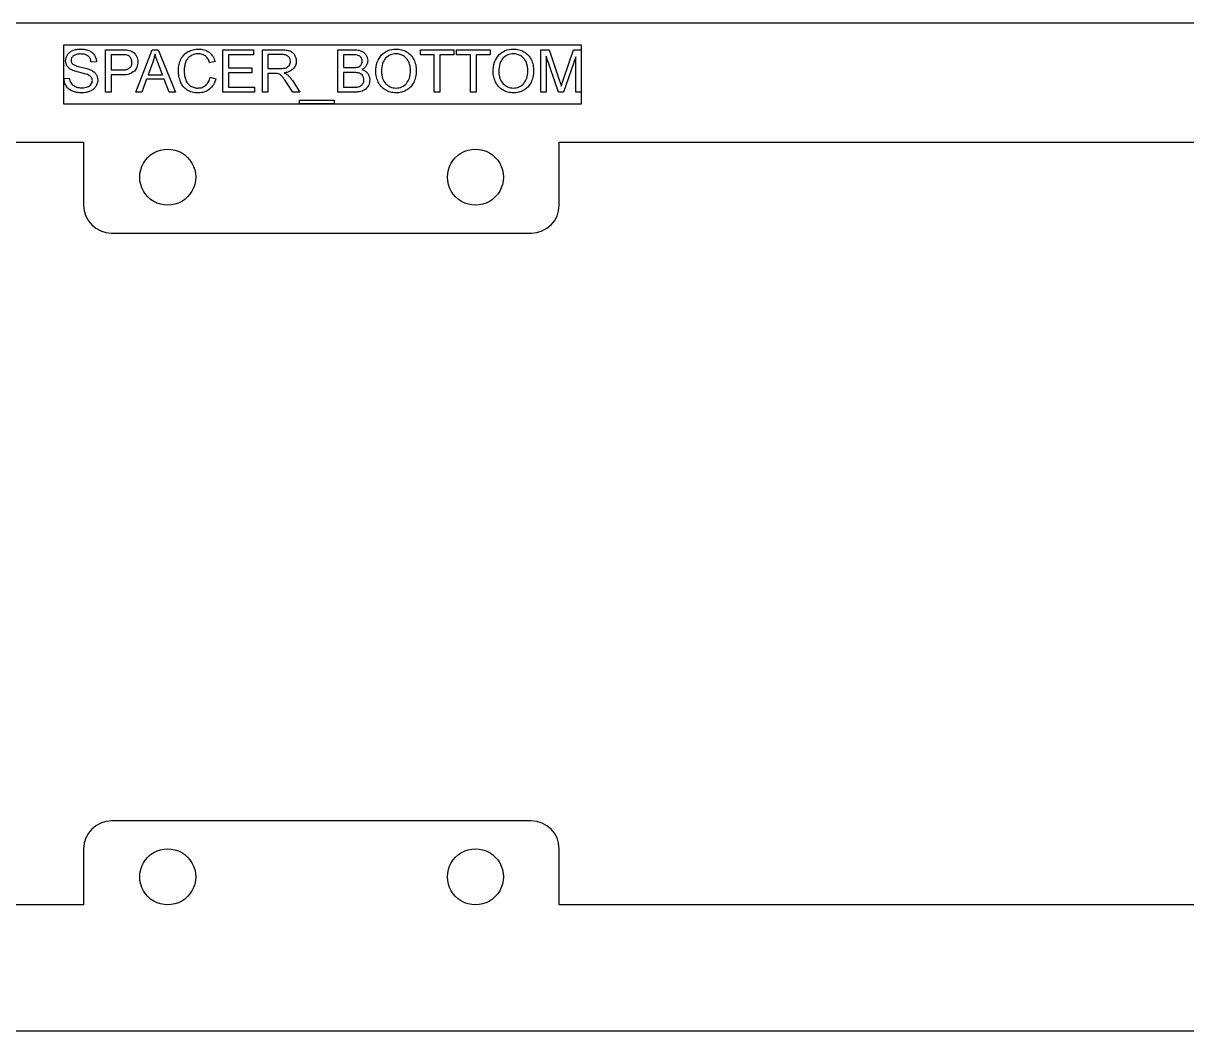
# Model space of a CAD drawing. Header units: millimetres. Extents: x 2 to 292, y 215 to 361.
# Drawn here: x 125.7 to 208.9, y 215.1 to 287.1 of the extents above; entities that cross this region are included whole.
import ezdxf

# ---------------------------------------------------------------- set-up
doc = ezdxf.new("R2010")
doc.units = ezdxf.units.MM
doc.layers.get('0').update_dxf_attribs({"linetype": 'CONTINUOUS'})

msp = doc.modelspace()

# ---------------------------------------------------------------- linework, layer by layer
for p, q in [((131.613, 282.19), (131.613, 285.22)), ((131.613, 285.22), (132.756, 285.22)), ((132.789, 284.863), (132.014, 284.863)), ((132.014, 284.863), (132.014, 283.779)), ((133.789, 282.19), (134.953, 285.22)), ((134.953, 285.22), (135.385, 285.22)), ((135.385, 285.22), (136.625, 282.19)), ((140.011, 282.19), (140.011, 285.22)), ((140.011, 285.22), (142.202, 285.22)), ((142.202, 284.863), (140.412, 284.863)), ((140.412, 284.863), (140.412, 283.934)), ((142.202, 285.22), (142.202, 284.863)), ((142.833, 282.19), (142.833, 285.22)), ((142.833, 285.22), (144.176, 285.22)), ((144.193, 284.885), (143.234, 284.885)), ((143.234, 284.885), (143.234, 283.883)), ((148.221, 282.19), (148.221, 285.22)), ((148.221, 285.22), (149.358, 285.22)), ((149.228, 284.863), (148.622, 284.863)), ((148.622, 284.863), (148.622, 283.947)), ((154.127, 284.863), (154.127, 285.22)), ((154.127, 285.22), (156.529, 285.22)), ((155.125, 284.863), (154.127, 284.863)), ((155.125, 282.19), (155.125, 284.863)), ((156.529, 284.863), (155.526, 284.863)), ((155.526, 284.863), (155.526, 282.19)), ((156.529, 285.22), (156.529, 284.863)), ((156.713, 284.863), (156.713, 285.22)), ((156.713, 285.22), (159.115, 285.22)), ((157.711, 284.863), (156.713, 284.863)), ((157.711, 282.19), (157.711, 284.863)), ((159.115, 284.863), (158.112, 284.863)), ((158.112, 284.863), (158.112, 282.19)), ((159.115, 285.22), (159.115, 284.863)), ((162.73, 282.19), (162.73, 285.22)), ((162.73, 285.22), (163.334, 285.22)), ((163.993, 282.19), (163.117, 284.769)), ((163.117, 284.769), (163.117, 282.19)), ((163.334, 285.22), (164.051, 283.075)), ((165.235, 284.726), (164.355, 282.19)), ((164.357, 283.112), (165.082, 285.22)), ((165.082, 285.22), (165.622, 285.22)), ((165.235, 282.19), (165.235, 284.726)), ((165.622, 285.22), (165.622, 282.19)), ((130.974, 284.366), (130.589, 284.337)), ((132.014, 283.779), (132.797, 283.779)), ((134.996, 284.323), (134.664, 283.434)), ((135.691, 283.434), (135.375, 284.273)), ((139.457, 284.389), (139.062, 284.296)), ((140.412, 283.934), (142.088, 283.934)), ((142.088, 283.934), (142.088, 283.579)), ((143.234, 283.883), (144.096, 283.883)), ((148.622, 283.947), (149.278, 283.947)), ((128.653, 283.163), (129.031, 283.196)), ((132.791, 283.422), (132.014, 283.422)), ((132.014, 283.422), (132.014, 282.19)), ((134.548, 283.108), (134.215, 282.19)), ((135.815, 283.108), (134.548, 283.108)), ((134.664, 283.434), (135.691, 283.434)), ((136.168, 282.19), (135.815, 283.108)), ((139.108, 283.252), (139.509, 283.151)), ((142.088, 283.579), (140.412, 283.579)), ((140.412, 283.579), (140.412, 282.547)), ((143.699, 283.535), (143.234, 283.535)), ((143.234, 283.535), (143.234, 282.19)), ((144.999, 282.19), (144.598, 282.82)), ((144.976, 283.015), (145.503, 282.19)), ((149.323, 283.589), (148.622, 283.589)), ((148.622, 283.589), (148.622, 282.547)), ((132.014, 282.19), (131.613, 282.19)), ((134.215, 282.19), (133.789, 282.19)), ((136.625, 282.19), (136.168, 282.19)), ((142.272, 282.19), (140.011, 282.19)), ((140.412, 282.547), (142.272, 282.547)), ((142.272, 282.547), (142.272, 282.19)), ((143.234, 282.19), (142.833, 282.19)), ((145.503, 282.19), (144.999, 282.19)), ((149.377, 282.19), (148.221, 282.19)), ((148.622, 282.547), (149.377, 282.547)), ((155.526, 282.19), (155.125, 282.19)), ((158.112, 282.19), (157.711, 282.19)), ((163.117, 282.19), (162.73, 282.19)), ((164.355, 282.19), (163.993, 282.19)), ((165.622, 282.19), (165.235, 282.19)), ((145.493, 281.349), (145.493, 281.617)), ((145.493, 281.617), (147.959, 281.617)), ((147.959, 281.349), (145.493, 281.349)), ((147.959, 281.617), (147.959, 281.349))]:
    msp.add_line(p, q)
msp.add_lwpolyline([(2.021, 221.094, 0.414214), (8.021, 215.094), (286.087, 215.094, 0.414214), (292.087, 221.094), (292.087, 281.114, 0.414214), (286.087, 287.114), (8.021, 287.114, 0.414214), (2.021, 281.114)], format="xyb", close=True)
msp.add_lwpolyline([(165.612, 281.329), (128.643, 281.329), (128.643, 285.562), (165.612, 285.562)], close=True)
msp.add_lwpolyline([(17.021, 278.614), (130.054, 278.614), (130.054, 274.114, 0.414213), (132.054, 272.114), (162.054, 272.114, 0.414213), (164.054, 274.114), (164.054, 278.614), (277.212, 278.614), (277.212, 274.114, 0.414214), (279.212, 272.114), (283.087, 272.114), (283.087, 230.094), (279.087, 230.094, 0.414215), (277.087, 228.094), (277.087, 224.094), (164.054, 224.094), (164.054, 228.094, 0.414213), (162.054, 230.094), (132.054, 230.094, 0.414213), (130.054, 228.094), (130.054, 224.094), (17.212, 224.094)], format="xyb")
at = {"extrusion": (0, 0, -1)}
for centre, start, end in [((-136.065, 276.117), -0.07975, 180.07975), ((-158.065, 276.117), -0.07975, 180.07975), ((-136.065, 276.111), -180.07975, 0.07975), ((-158.065, 276.111), -180.07975, 0.07975), ((-136.065, 226.097), -0.07975, 180.07975), ((-158.065, 226.097), -0.07975, 180.07975), ((-136.065, 226.091), -180.07975, 0.07975), ((-158.065, 226.091), -180.07975, 0.07975)]:
    msp.add_arc(centre, 2, start, end, dxfattribs=at)
for points, knots in [([(128.768, 284.437), (128.774, 284.512), (128.785, 284.665), (128.861, 284.798), (128.899, 284.866)], [0, 0, 0, 0, 0.02243254, 0.04531774, 0.04531774, 0.04531774, 0.04531774]), ([(128.899, 284.866), (128.948, 284.929), (129.051, 285.059), (129.201, 285.131), (129.279, 285.168)], [0, 0, 0, 0, 0.0237577, 0.04919165, 0.04919165, 0.04919165, 0.04919165]), ([(129.321, 284.785), (129.273, 284.739), (129.179, 284.652), (129.163, 284.525), (129.155, 284.464)], [0, 0, 0, 0, 0.01928456, 0.0372146, 0.0372146, 0.0372146, 0.0372146]), ([(129.155, 284.464), (129.16, 284.412), (129.169, 284.309), (129.238, 284.233), (129.273, 284.195)], [0, 0, 0, 0, 0.01517151, 0.03006516, 0.03006516, 0.03006516, 0.03006516]), ([(129.279, 285.168), (129.366, 285.199), (129.546, 285.261), (129.737, 285.268), (129.835, 285.272)], [0, 0, 0, 0, 0.02752083, 0.05683212, 0.05683212, 0.05683212, 0.05683212]), ([(129.851, 284.918), (129.744, 284.917), (129.556, 284.914), (129.392, 284.824), (129.321, 284.785)], [0, 0, 0, 0, 0.03162128, 0.05540077, 0.05540077, 0.05540077, 0.05540077]), ([(129.835, 285.272), (129.942, 285.268), (130.145, 285.261), (130.338, 285.195), (130.429, 285.163)], [0, 0, 0, 0, 0.03181936, 0.06071375, 0.06071375, 0.06071375, 0.06071375]), ([(130.38, 284.772), (130.308, 284.814), (130.146, 284.91), (129.957, 284.915), (129.851, 284.918)], [0, 0, 0, 0, 0.02472819, 0.05561683, 0.05561683, 0.05561683, 0.05561683]), ([(130.589, 284.337), (130.575, 284.426), (130.548, 284.592), (130.433, 284.714), (130.38, 284.772)], [0, 0, 0, 0, 0.02611763, 0.04918492, 0.04918492, 0.04918492, 0.04918492]), ([(130.429, 285.163), (130.509, 285.124), (130.665, 285.047), (130.773, 284.91), (130.825, 284.844)], [0, 0, 0, 0, 0.02641979, 0.05144273, 0.05144273, 0.05144273, 0.05144273]), ([(130.825, 284.844), (130.866, 284.771), (130.949, 284.622), (130.965, 284.452), (130.974, 284.366)], [0, 0, 0, 0, 0.02487248, 0.05049508, 0.05049508, 0.05049508, 0.05049508]), ([(132.756, 285.22), (132.845, 285.22), (132.999, 285.219), (133.152, 285.2), (133.217, 285.191)], [0, 0, 0, 0, 0.02662319, 0.04622573, 0.04622573, 0.04622573, 0.04622573]), ([(133.163, 284.836), (133.115, 284.843), (132.991, 284.863), (132.866, 284.863), (132.789, 284.863)], [0, 0, 0, 0, 0.01455792, 0.03756374, 0.03756374, 0.03756374, 0.03756374]), ([(133.416, 284.657), (133.382, 284.698), (133.313, 284.78), (133.213, 284.817), (133.163, 284.836)], [0, 0, 0, 0, 0.01582231, 0.03148481, 0.03148481, 0.03148481, 0.03148481]), ([(133.217, 285.191), (133.287, 285.177), (133.419, 285.15), (133.536, 285.082), (133.591, 285.05)], [0, 0, 0, 0, 0.02121436, 0.04024779, 0.04024779, 0.04024779, 0.04024779]), ([(133.512, 284.331), (133.509, 284.391), (133.502, 284.508), (133.444, 284.608), (133.416, 284.657)], [0, 0, 0, 0, 0.01781035, 0.03437043, 0.03437043, 0.03437043, 0.03437043]), ([(133.591, 285.05), (133.639, 285.01), (133.739, 284.929), (133.801, 284.816), (133.834, 284.757)], [0, 0, 0, 0, 0.01850559, 0.03833844, 0.03833844, 0.03833844, 0.03833844]), ([(133.834, 284.757), (133.86, 284.692), (133.915, 284.56), (133.922, 284.417), (133.926, 284.344)], [0, 0, 0, 0, 0.02091116, 0.04263398, 0.04263398, 0.04263398, 0.04263398]), ([(135.16, 284.902), (135.138, 284.804), (135.095, 284.608), (135.029, 284.419), (134.996, 284.323)], [0, 0, 0, 0, 0.02986832, 0.06018283, 0.06018283, 0.06018283, 0.06018283]), ([(135.375, 284.273), (135.331, 284.389), (135.254, 284.596), (135.188, 284.808), (135.16, 284.902)], [0, 0, 0, 0, 0.037042, 0.06642715, 0.06642715, 0.06642715, 0.06642715]), ([(136.83, 283.728), (136.836, 283.877), (136.847, 284.164), (136.958, 284.428), (137.011, 284.553)], [0, 0, 0, 0, 0.04454264, 0.08514224, 0.08514224, 0.08514224, 0.08514224]), ([(137.011, 284.553), (137.077, 284.664), (137.208, 284.881), (137.42, 285.02), (137.525, 285.089)], [0, 0, 0, 0, 0.03796642, 0.07513322, 0.07513322, 0.07513322, 0.07513322]), ([(137.668, 284.761), (137.596, 284.7), (137.449, 284.577), (137.376, 284.401), (137.338, 284.312)], [0, 0, 0, 0, 0.02799143, 0.05647644, 0.05647644, 0.05647644, 0.05647644]), ([(137.525, 285.089), (137.64, 285.142), (137.874, 285.25), (138.13, 285.265), (138.26, 285.272)], [0, 0, 0, 0, 0.03765128, 0.0763439, 0.0763439, 0.0763439, 0.0763439]), ([(138.252, 284.929), (138.143, 284.923), (137.935, 284.913), (137.754, 284.81), (137.668, 284.761)], [0, 0, 0, 0, 0.03233726, 0.06150766, 0.06150766, 0.06150766, 0.06150766]), ([(138.756, 284.778), (138.683, 284.822), (138.528, 284.914), (138.347, 284.924), (138.252, 284.929)], [0, 0, 0, 0, 0.02530588, 0.05336252, 0.05336252, 0.05336252, 0.05336252]), ([(138.26, 285.272), (138.403, 285.264), (138.678, 285.249), (138.913, 285.108), (139.025, 285.04)], [0, 0, 0, 0, 0.0422562, 0.08098921, 0.08098921, 0.08098921, 0.08098921]), ([(139.062, 284.296), (139.027, 284.396), (138.961, 284.58), (138.82, 284.716), (138.756, 284.778)], [0, 0, 0, 0, 0.03136162, 0.0577422, 0.0577422, 0.0577422, 0.0577422]), ([(139.025, 285.04), (139.121, 284.953), (139.32, 284.773), (139.41, 284.52), (139.457, 284.389)], [0, 0, 0, 0, 0.03831039, 0.07922199, 0.07922199, 0.07922199, 0.07922199]), ([(144.176, 285.22), (144.296, 285.219), (144.505, 285.218), (144.706, 285.162), (144.792, 285.138)], [0, 0, 0, 0, 0.03571519, 0.06236965, 0.06236965, 0.06236965, 0.06236965]), ([(144.686, 284.747), (144.62, 284.787), (144.47, 284.879), (144.293, 284.883), (144.193, 284.885)], [0, 0, 0, 0, 0.02265008, 0.05202617, 0.05202617, 0.05202617, 0.05202617]), ([(144.842, 284.393), (144.836, 284.462), (144.823, 284.597), (144.731, 284.697), (144.686, 284.747)], [0, 0, 0, 0, 0.01997021, 0.03960229, 0.03960229, 0.03960229, 0.03960229]), ([(144.792, 285.138), (144.859, 285.105), (144.996, 285.038), (145.084, 284.914), (145.129, 284.85)], [0, 0, 0, 0, 0.02207201, 0.04497848, 0.04497848, 0.04497848, 0.04497848]), ([(145.129, 284.85), (145.166, 284.779), (145.24, 284.636), (145.25, 284.475), (145.255, 284.393)], [0, 0, 0, 0, 0.02372227, 0.04785519, 0.04785519, 0.04785519, 0.04785519]), ([(149.689, 284.82), (149.628, 284.832), (149.476, 284.863), (149.321, 284.863), (149.228, 284.863)], [0, 0, 0, 0, 0.01851642, 0.04639029, 0.04639029, 0.04639029, 0.04639029]), ([(149.358, 285.22), (149.464, 285.218), (149.654, 285.215), (149.835, 285.155), (149.915, 285.128)], [0, 0, 0, 0, 0.03137444, 0.05674748, 0.05674748, 0.05674748, 0.05674748]), ([(149.896, 284.663), (149.869, 284.698), (149.814, 284.77), (149.731, 284.803), (149.689, 284.82)], [0, 0, 0, 0, 0.01305984, 0.02639492, 0.02639492, 0.02639492, 0.02639492]), ([(149.968, 284.397), (149.965, 284.446), (149.96, 284.539), (149.917, 284.623), (149.896, 284.663)], [0, 0, 0, 0, 0.01430001, 0.02781366, 0.02781366, 0.02781366, 0.02781366]), ([(149.915, 285.128), (149.981, 285.093), (150.113, 285.025), (150.2, 284.905), (150.244, 284.845)], [0, 0, 0, 0, 0.02205312, 0.04390199, 0.04390199, 0.04390199, 0.04390199]), ([(150.244, 284.845), (150.279, 284.781), (150.347, 284.656), (150.358, 284.514), (150.363, 284.445)], [0, 0, 0, 0, 0.02149509, 0.04214799, 0.04214799, 0.04214799, 0.04214799]), ([(150.94, 283.666), (150.951, 283.898), (150.973, 284.332), (151.227, 284.683), (151.345, 284.847)], [0, 0, 0, 0, 0.0680152, 0.127274, 0.127274, 0.127274, 0.127274]), ([(151.345, 284.847), (151.492, 284.971), (151.794, 285.227), (152.189, 285.258), (152.391, 285.274)], [0, 0, 0, 0, 0.0563768, 0.1155347, 0.1155347, 0.1155347, 0.1155347]), ([(151.66, 284.636), (151.571, 284.51), (151.365, 284.22), (151.357, 283.862), (151.353, 283.659)], [0, 0, 0, 0, 0.0453238, 0.1044509, 0.1044509, 0.1044509, 0.1044509]), ([(152.393, 284.929), (152.256, 284.917), (151.982, 284.892), (151.767, 284.721), (151.66, 284.636)], [0, 0, 0, 0, 0.04027943, 0.08046263, 0.08046263, 0.08046263, 0.08046263]), ([(152.391, 285.274), (152.526, 285.266), (152.792, 285.251), (153.03, 285.132), (153.147, 285.073)], [0, 0, 0, 0, 0.04020802, 0.0790014, 0.0790014, 0.0790014, 0.0790014]), ([(152.933, 284.777), (152.85, 284.821), (152.681, 284.911), (152.49, 284.923), (152.393, 284.929)], [0, 0, 0, 0, 0.0279791, 0.05673068, 0.05673068, 0.05673068, 0.05673068]), ([(153.299, 284.349), (153.253, 284.435), (153.163, 284.605), (153.009, 284.72), (152.933, 284.777)], [0, 0, 0, 0, 0.02893333, 0.05692535, 0.05692535, 0.05692535, 0.05692535]), ([(153.147, 285.073), (153.253, 285), (153.466, 284.851), (153.596, 284.627), (153.661, 284.514)], [0, 0, 0, 0, 0.03817784, 0.07675525, 0.07675525, 0.07675525, 0.07675525]), ([(153.661, 284.514), (153.712, 284.388), (153.819, 284.128), (153.831, 283.846), (153.838, 283.701)], [0, 0, 0, 0, 0.04049702, 0.08379534, 0.08379534, 0.08379534, 0.08379534]), ([(159.328, 283.666), (159.339, 283.898), (159.361, 284.332), (159.615, 284.683), (159.733, 284.847)], [0, 0, 0, 0, 0.0680152, 0.127274, 0.127274, 0.127274, 0.127274]), ([(159.733, 284.847), (159.88, 284.971), (160.182, 285.227), (160.577, 285.258), (160.779, 285.274)], [0, 0, 0, 0, 0.0563768, 0.1155347, 0.1155347, 0.1155347, 0.1155347]), ([(160.048, 284.636), (159.959, 284.51), (159.754, 284.22), (159.746, 283.862), (159.741, 283.659)], [0, 0, 0, 0, 0.0453238, 0.1044509, 0.1044509, 0.1044509, 0.1044509]), ([(160.781, 284.929), (160.644, 284.917), (160.37, 284.892), (160.155, 284.721), (160.048, 284.636)], [0, 0, 0, 0, 0.04027943, 0.08046263, 0.08046263, 0.08046263, 0.08046263]), ([(160.779, 285.274), (160.914, 285.266), (161.18, 285.251), (161.418, 285.132), (161.535, 285.073)], [0, 0, 0, 0, 0.04020778, 0.07900138, 0.07900138, 0.07900138, 0.07900138]), ([(161.321, 284.777), (161.238, 284.821), (161.069, 284.911), (160.878, 284.923), (160.781, 284.929)], [0, 0, 0, 0, 0.0279791, 0.05673068, 0.05673068, 0.05673068, 0.05673068]), ([(161.687, 284.349), (161.641, 284.435), (161.551, 284.605), (161.397, 284.72), (161.321, 284.777)], [0, 0, 0, 0, 0.02893333, 0.05692535, 0.05692535, 0.05692535, 0.05692535]), ([(161.535, 285.073), (161.641, 285), (161.854, 284.851), (161.984, 284.627), (162.049, 284.514)], [0, 0, 0, 0, 0.03817784, 0.07675525, 0.07675525, 0.07675525, 0.07675525]), ([(162.049, 284.514), (162.101, 284.388), (162.207, 284.128), (162.219, 283.846), (162.226, 283.701)], [0, 0, 0, 0, 0.0404971, 0.0837954, 0.0837954, 0.0837954, 0.0837954]), ([(128.875, 284.059), (128.844, 284.118), (128.781, 284.236), (128.773, 284.369), (128.768, 284.437)], [0, 0, 0, 0, 0.01955805, 0.03960507, 0.03960507, 0.03960507, 0.03960507]), ([(129.198, 283.777), (129.132, 283.816), (129.005, 283.889), (128.917, 284.005), (128.875, 284.059)], [0, 0, 0, 0, 0.02282464, 0.04330314, 0.04330314, 0.04330314, 0.04330314]), ([(129.783, 283.588), (129.664, 283.617), (129.464, 283.665), (129.274, 283.745), (129.198, 283.777)], [0, 0, 0, 0, 0.03681383, 0.06157172, 0.06157172, 0.06157172, 0.06157172]), ([(129.273, 284.195), (129.341, 284.157), (129.53, 284.051), (129.742, 284.007), (129.877, 283.979)], [0, 0, 0, 0, 0.02346943, 0.06450983, 0.06450983, 0.06450983, 0.06450983]), ([(129.877, 283.979), (130.016, 283.948), (130.243, 283.897), (130.462, 283.817), (130.548, 283.786)], [0, 0, 0, 0, 0.04249444, 0.06986844, 0.06986844, 0.06986844, 0.06986844]), ([(130.548, 283.786), (130.629, 283.745), (130.78, 283.668), (130.888, 283.537), (130.939, 283.477)], [0, 0, 0, 0, 0.02683102, 0.05028274, 0.05028274, 0.05028274, 0.05028274]), ([(133.68, 283.689), (133.568, 283.612), (133.304, 283.428), (132.979, 283.424), (132.791, 283.422)], [0, 0, 0, 0, 0.03993339, 0.09470734, 0.09470734, 0.09470734, 0.09470734]), ([(132.797, 283.779), (132.911, 283.781), (133.108, 283.783), (133.277, 283.882), (133.349, 283.924)], [0, 0, 0, 0, 0.03342424, 0.05792157, 0.05792157, 0.05792157, 0.05792157]), ([(133.349, 283.924), (133.397, 283.979), (133.497, 284.096), (133.507, 284.25), (133.512, 284.331)], [0, 0, 0, 0, 0.02129032, 0.04495123, 0.04495123, 0.04495123, 0.04495123]), ([(133.926, 284.344), (133.916, 284.221), (133.897, 283.978), (133.751, 283.785), (133.68, 283.689)], [0, 0, 0, 0, 0.0362086, 0.07120575, 0.07120575, 0.07120575, 0.07120575]), ([(136.99, 282.915), (136.943, 283.045), (136.849, 283.307), (136.836, 283.586), (136.83, 283.728)], [0, 0, 0, 0, 0.04102136, 0.08322475, 0.08322475, 0.08322475, 0.08322475]), ([(137.338, 284.312), (137.311, 284.217), (137.255, 284.027), (137.247, 283.829), (137.243, 283.73)], [0, 0, 0, 0, 0.02952867, 0.05915724, 0.05915724, 0.05915724, 0.05915724]), ([(137.243, 283.73), (137.247, 283.608), (137.254, 283.378), (137.323, 283.158), (137.356, 283.055)], [0, 0, 0, 0, 0.03630876, 0.06871947, 0.06871947, 0.06871947, 0.06871947]), ([(144.096, 283.883), (144.178, 283.884), (144.324, 283.885), (144.464, 283.923), (144.526, 283.94)], [0, 0, 0, 0, 0.02453584, 0.04352081, 0.04352081, 0.04352081, 0.04352081]), ([(145.046, 283.85), (144.961, 283.782), (144.772, 283.632), (144.533, 283.591), (144.402, 283.569)], [0, 0, 0, 0, 0.03213487, 0.07136786, 0.07136786, 0.07136786, 0.07136786]), ([(144.526, 283.94), (144.574, 283.961), (144.667, 284.002), (144.731, 284.082), (144.761, 284.121)], [0, 0, 0, 0, 0.0155155, 0.03018143, 0.03018143, 0.03018143, 0.03018143]), ([(144.761, 284.121), (144.785, 284.164), (144.832, 284.249), (144.838, 284.345), (144.842, 284.393)], [0, 0, 0, 0, 0.01438103, 0.02865751, 0.02865751, 0.02865751, 0.02865751]), ([(145.255, 284.393), (145.247, 284.291), (145.231, 284.089), (145.107, 283.928), (145.046, 283.85)], [0, 0, 0, 0, 0.03016887, 0.05937119, 0.05937119, 0.05937119, 0.05937119]), ([(149.278, 283.947), (149.354, 283.947), (149.483, 283.947), (149.609, 283.972), (149.66, 283.982)], [0, 0, 0, 0, 0.02290956, 0.03848192, 0.03848192, 0.03848192, 0.03848192]), ([(149.66, 283.982), (149.707, 283.999), (149.796, 284.03), (149.86, 284.1), (149.891, 284.133)], [0, 0, 0, 0, 0.01471007, 0.0279262, 0.0279262, 0.0279262, 0.0279262]), ([(149.891, 284.133), (149.913, 284.171), (149.961, 284.253), (149.966, 284.348), (149.968, 284.397)], [0, 0, 0, 0, 0.0132312, 0.02793225, 0.02793225, 0.02793225, 0.02793225]), ([(150.257, 284.079), (150.216, 284.024), (150.131, 283.909), (150.005, 283.839), (149.939, 283.802)], [0, 0, 0, 0, 0.02038016, 0.04262485, 0.04262485, 0.04262485, 0.04262485]), ([(149.939, 283.802), (150.024, 283.772), (150.188, 283.714), (150.305, 283.588), (150.362, 283.527)], [0, 0, 0, 0, 0.02664691, 0.05109351, 0.05109351, 0.05109351, 0.05109351]), ([(150.363, 284.445), (150.358, 284.381), (150.349, 284.251), (150.288, 284.137), (150.257, 284.079)], [0, 0, 0, 0, 0.01904515, 0.03845361, 0.03845361, 0.03845361, 0.03845361]), ([(151.113, 282.909), (151.063, 283.03), (150.961, 283.272), (150.947, 283.534), (150.94, 283.666)], [0, 0, 0, 0, 0.03903014, 0.07813251, 0.07813251, 0.07813251, 0.07813251]), ([(151.353, 283.659), (151.362, 283.491), (151.378, 283.174), (151.562, 282.917), (151.648, 282.796)], [0, 0, 0, 0, 0.04951409, 0.09289648, 0.09289648, 0.09289648, 0.09289648]), ([(153.132, 282.8), (153.217, 282.924), (153.403, 283.195), (153.417, 283.524), (153.424, 283.703)], [0, 0, 0, 0, 0.0443101, 0.09665482, 0.09665482, 0.09665482, 0.09665482]), ([(153.424, 283.703), (153.42, 283.82), (153.412, 284.042), (153.336, 284.25), (153.299, 284.349)], [0, 0, 0, 0, 0.03478981, 0.06617077, 0.06617077, 0.06617077, 0.06617077]), ([(153.838, 283.701), (153.831, 283.553), (153.818, 283.267), (153.706, 283.004), (153.652, 282.876)], [0, 0, 0, 0, 0.04391356, 0.0851545, 0.0851545, 0.0851545, 0.0851545]), ([(159.501, 282.909), (159.451, 283.03), (159.349, 283.272), (159.335, 283.534), (159.328, 283.666)], [0, 0, 0, 0, 0.03903014, 0.07813251, 0.07813251, 0.07813251, 0.07813251]), ([(159.741, 283.659), (159.75, 283.491), (159.766, 283.174), (159.95, 282.917), (160.036, 282.796)], [0, 0, 0, 0, 0.04951409, 0.09289648, 0.09289648, 0.09289648, 0.09289648]), ([(161.52, 282.8), (161.605, 282.924), (161.791, 283.195), (161.805, 283.524), (161.812, 283.703)], [0, 0, 0, 0, 0.0443101, 0.09665482, 0.09665482, 0.09665482, 0.09665482]), ([(161.812, 283.703), (161.808, 283.82), (161.801, 284.042), (161.724, 284.25), (161.687, 284.349)], [0, 0, 0, 0, 0.03478981, 0.06617077, 0.06617077, 0.06617077, 0.06617077]), ([(162.226, 283.701), (162.219, 283.553), (162.206, 283.267), (162.094, 283.004), (162.04, 282.876)], [0, 0, 0, 0, 0.04391356, 0.0851545, 0.0851545, 0.0851545, 0.0851545]), ([(128.819, 282.619), (128.773, 282.702), (128.678, 282.872), (128.661, 283.065), (128.653, 283.163)], [0, 0, 0, 0, 0.02835309, 0.05752343, 0.05752343, 0.05752343, 0.05752343]), ([(129.031, 283.196), (129.042, 283.126), (129.062, 282.994), (129.126, 282.878), (129.156, 282.823)], [0, 0, 0, 0, 0.02117365, 0.03962889, 0.03962889, 0.03962889, 0.03962889]), ([(129.156, 282.823), (129.195, 282.776), (129.279, 282.675), (129.398, 282.618), (129.461, 282.588)], [0, 0, 0, 0, 0.01818476, 0.03892995, 0.03892995, 0.03892995, 0.03892995]), ([(130.323, 283.44), (130.258, 283.461), (130.08, 283.518), (129.898, 283.561), (129.783, 283.588)], [0, 0, 0, 0, 0.020505, 0.05595583, 0.05595583, 0.05595583, 0.05595583]), ([(130.596, 283.262), (130.561, 283.297), (130.483, 283.375), (130.38, 283.417), (130.323, 283.44)], [0, 0, 0, 0, 0.01469415, 0.03291683, 0.03291683, 0.03291683, 0.03291683]), ([(130.593, 282.753), (130.618, 282.793), (130.667, 282.873), (130.675, 282.966), (130.678, 283.012)], [0, 0, 0, 0, 0.01399471, 0.02767721, 0.02767721, 0.02767721, 0.02767721]), ([(130.678, 283.012), (130.675, 283.058), (130.669, 283.148), (130.62, 283.224), (130.596, 283.262)], [0, 0, 0, 0, 0.01351733, 0.02662648, 0.02662648, 0.02662648, 0.02662648]), ([(131.065, 283.046), (131.059, 282.966), (131.046, 282.804), (130.967, 282.662), (130.926, 282.59)], [0, 0, 0, 0, 0.02374074, 0.04815245, 0.04815245, 0.04815245, 0.04815245]), ([(130.939, 283.477), (130.976, 283.411), (131.051, 283.277), (131.06, 283.124), (131.065, 283.046)], [0, 0, 0, 0, 0.02223882, 0.04542431, 0.04542431, 0.04542431, 0.04542431]), ([(137.457, 282.338), (137.36, 282.413), (137.16, 282.57), (137.048, 282.798), (136.99, 282.915)], [0, 0, 0, 0, 0.03642309, 0.07515737, 0.07515737, 0.07515737, 0.07515737]), ([(137.356, 283.055), (137.397, 282.966), (137.478, 282.792), (137.632, 282.679), (137.706, 282.624)], [0, 0, 0, 0, 0.02901339, 0.0563415, 0.0563415, 0.0563415, 0.0563415]), ([(138.792, 282.676), (138.864, 282.752), (139.019, 282.916), (139.077, 283.135), (139.108, 283.252)], [0, 0, 0, 0, 0.03108028, 0.06671415, 0.06671415, 0.06671415, 0.06671415]), ([(139.509, 283.151), (139.462, 282.999), (139.372, 282.71), (139.157, 282.498), (139.055, 282.398)], [0, 0, 0, 0, 0.0469781, 0.08917183, 0.08917183, 0.08917183, 0.08917183]), ([(143.922, 283.521), (143.892, 283.525), (143.818, 283.536), (143.743, 283.535), (143.699, 283.535)], [0, 0, 0, 0, 0.00905697, 0.02239436, 0.02239436, 0.02239436, 0.02239436]), ([(144.105, 283.44), (144.075, 283.458), (144.018, 283.493), (143.953, 283.512), (143.922, 283.521)], [0, 0, 0, 0, 0.01031268, 0.02006061, 0.02006061, 0.02006061, 0.02006061]), ([(144.308, 283.238), (144.274, 283.281), (144.214, 283.356), (144.138, 283.415), (144.105, 283.44)], [0, 0, 0, 0, 0.01635098, 0.02880994, 0.02880994, 0.02880994, 0.02880994]), ([(144.598, 282.82), (144.545, 282.901), (144.453, 283.043), (144.352, 283.179), (144.308, 283.238)], [0, 0, 0, 0, 0.02892294, 0.05081471, 0.05081471, 0.05081471, 0.05081471]), ([(144.402, 283.569), (144.449, 283.545), (144.535, 283.503), (144.61, 283.444), (144.643, 283.418)], [0, 0, 0, 0, 0.01593186, 0.0285724, 0.0285724, 0.0285724, 0.0285724]), ([(144.643, 283.418), (144.702, 283.359), (144.826, 283.235), (144.925, 283.09), (144.976, 283.015)], [0, 0, 0, 0, 0.02493149, 0.05237411, 0.05237411, 0.05237411, 0.05237411]), ([(149.767, 283.539), (149.704, 283.553), (149.559, 283.588), (149.409, 283.589), (149.323, 283.589)], [0, 0, 0, 0, 0.01916467, 0.04474996, 0.04474996, 0.04474996, 0.04474996]), ([(150.007, 283.363), (149.975, 283.402), (149.91, 283.48), (149.815, 283.519), (149.767, 283.539)], [0, 0, 0, 0, 0.01485524, 0.03022371, 0.03022371, 0.03022371, 0.03022371]), ([(149.881, 282.645), (149.911, 282.667), (149.973, 282.713), (150.013, 282.779), (150.034, 282.813)], [0, 0, 0, 0, 0.01105942, 0.02295138, 0.02295138, 0.02295138, 0.02295138]), ([(150.094, 283.068), (150.091, 283.122), (150.085, 283.227), (150.033, 283.319), (150.007, 283.363)], [0, 0, 0, 0, 0.01598681, 0.03108023, 0.03108023, 0.03108023, 0.03108023]), ([(150.034, 282.813), (150.052, 282.852), (150.088, 282.933), (150.092, 283.022), (150.094, 283.068)], [0, 0, 0, 0, 0.01273156, 0.02643053, 0.02643053, 0.02643053, 0.02643053]), ([(150.362, 283.527), (150.405, 283.459), (150.493, 283.318), (150.504, 283.153), (150.51, 283.068)], [0, 0, 0, 0, 0.02391184, 0.04888796, 0.04888796, 0.04888796, 0.04888796]), ([(150.51, 283.068), (150.506, 282.999), (150.499, 282.862), (150.446, 282.735), (150.42, 282.672)], [0, 0, 0, 0, 0.02066405, 0.04086563, 0.04086563, 0.04086563, 0.04086563]), ([(151.624, 282.345), (151.518, 282.42), (151.307, 282.571), (151.178, 282.796), (151.113, 282.909)], [0, 0, 0, 0, 0.03839592, 0.07690741, 0.07690741, 0.07690741, 0.07690741]), ([(151.648, 282.796), (151.753, 282.705), (151.964, 282.519), (152.245, 282.494), (152.387, 282.481)], [0, 0, 0, 0, 0.04075938, 0.0822106, 0.0822106, 0.0822106, 0.0822106]), ([(152.387, 282.481), (152.53, 282.494), (152.814, 282.519), (153.027, 282.707), (153.132, 282.8)], [0, 0, 0, 0, 0.04202399, 0.0829605, 0.0829605, 0.0829605, 0.0829605]), ([(153.652, 282.876), (153.584, 282.763), (153.45, 282.539), (153.232, 282.396), (153.124, 282.325)], [0, 0, 0, 0, 0.03907519, 0.07713664, 0.07713664, 0.07713664, 0.07713664]), ([(160.012, 282.345), (159.906, 282.42), (159.695, 282.571), (159.566, 282.796), (159.501, 282.909)], [0, 0, 0, 0, 0.03839592, 0.07690741, 0.07690741, 0.07690741, 0.07690741]), ([(160.036, 282.796), (160.141, 282.705), (160.353, 282.519), (160.633, 282.494), (160.775, 282.481)], [0, 0, 0, 0, 0.04075938, 0.0822106, 0.0822106, 0.0822106, 0.0822106]), ([(160.775, 282.481), (160.918, 282.494), (161.202, 282.519), (161.415, 282.707), (161.52, 282.8)], [0, 0, 0, 0, 0.04202399, 0.0829605, 0.0829605, 0.0829605, 0.0829605]), ([(162.04, 282.876), (161.972, 282.763), (161.838, 282.539), (161.62, 282.396), (161.513, 282.325)], [0, 0, 0, 0, 0.03907519, 0.07713664, 0.07713664, 0.07713664, 0.07713664]), ([(164.051, 283.075), (164.08, 282.987), (164.129, 282.838), (164.176, 282.688), (164.196, 282.626)], [0, 0, 0, 0, 0.02756853, 0.04713181, 0.04713181, 0.04713181, 0.04713181]), ([(164.196, 282.626), (164.218, 282.694), (164.27, 282.856), (164.325, 283.018), (164.357, 283.112)], [0, 0, 0, 0, 0.02145715, 0.05118263, 0.05118263, 0.05118263, 0.05118263]), ([(129.255, 282.258), (129.168, 282.302), (128.995, 282.39), (128.877, 282.543), (128.819, 282.619)], [0, 0, 0, 0, 0.02899366, 0.05722965, 0.05722965, 0.05722965, 0.05722965]), ([(129.945, 282.138), (129.817, 282.141), (129.581, 282.147), (129.358, 282.223), (129.255, 282.258)], [0, 0, 0, 0, 0.03791994, 0.07032737, 0.07032737, 0.07032737, 0.07032737]), ([(129.461, 282.588), (129.533, 282.562), (129.684, 282.507), (129.843, 282.501), (129.926, 282.498)], [0, 0, 0, 0, 0.02297453, 0.04762355, 0.04762355, 0.04762355, 0.04762355]), ([(129.926, 282.498), (129.999, 282.5), (130.137, 282.504), (130.268, 282.546), (130.331, 282.566)], [0, 0, 0, 0, 0.02166796, 0.04126124, 0.04126124, 0.04126124, 0.04126124]), ([(130.528, 282.257), (130.438, 282.222), (130.25, 282.151), (130.048, 282.142), (129.945, 282.138)], [0, 0, 0, 0, 0.02897469, 0.05994256, 0.05994256, 0.05994256, 0.05994256]), ([(130.331, 282.566), (130.385, 282.589), (130.485, 282.633), (130.558, 282.715), (130.593, 282.753)], [0, 0, 0, 0, 0.01732543, 0.03249055, 0.03249055, 0.03249055, 0.03249055]), ([(130.926, 282.59), (130.874, 282.522), (130.766, 282.382), (130.609, 282.299), (130.528, 282.257)], [0, 0, 0, 0, 0.02542282, 0.05241692, 0.05241692, 0.05241692, 0.05241692]), ([(138.254, 282.138), (138.103, 282.144), (137.823, 282.154), (137.573, 282.28), (137.457, 282.338)], [0, 0, 0, 0, 0.04469496, 0.08300583, 0.08300583, 0.08300583, 0.08300583]), ([(137.706, 282.624), (137.787, 282.582), (137.949, 282.499), (138.13, 282.487), (138.221, 282.481)], [0, 0, 0, 0, 0.02696551, 0.05391911, 0.05391911, 0.05391911, 0.05391911]), ([(138.221, 282.481), (138.328, 282.488), (138.536, 282.502), (138.708, 282.619), (138.792, 282.676)], [0, 0, 0, 0, 0.03148612, 0.06124065, 0.06124065, 0.06124065, 0.06124065]), ([(139.055, 282.398), (138.937, 282.322), (138.693, 282.165), (138.404, 282.147), (138.254, 282.138)], [0, 0, 0, 0, 0.04127883, 0.08545, 0.08545, 0.08545, 0.08545]), ([(149.377, 282.547), (149.432, 282.547), (149.523, 282.547), (149.614, 282.558), (149.65, 282.562)], [0, 0, 0, 0, 0.01654043, 0.0273437, 0.0273437, 0.0273437, 0.0273437]), ([(149.866, 282.24), (149.792, 282.226), (149.631, 282.193), (149.466, 282.191), (149.377, 282.19)], [0, 0, 0, 0, 0.02251751, 0.04923848, 0.04923848, 0.04923848, 0.04923848]), ([(149.65, 282.562), (149.693, 282.571), (149.774, 282.588), (149.847, 282.626), (149.881, 282.645)], [0, 0, 0, 0, 0.01313565, 0.0246932, 0.0246932, 0.0246932, 0.0246932]), ([(150.198, 282.39), (150.149, 282.359), (150.046, 282.292), (149.928, 282.258), (149.866, 282.24)], [0, 0, 0, 0, 0.01726535, 0.03658189, 0.03658189, 0.03658189, 0.03658189]), ([(150.42, 282.672), (150.389, 282.616), (150.332, 282.509), (150.241, 282.428), (150.198, 282.39)], [0, 0, 0, 0, 0.01906519, 0.03616662, 0.03616662, 0.03616662, 0.03616662]), ([(152.389, 282.138), (152.251, 282.146), (151.981, 282.161), (151.741, 282.285), (151.624, 282.345)], [0, 0, 0, 0, 0.04084271, 0.08000824, 0.08000824, 0.08000824, 0.08000824]), ([(153.124, 282.325), (153.008, 282.271), (152.775, 282.161), (152.518, 282.146), (152.389, 282.138)], [0, 0, 0, 0, 0.03812563, 0.07654827, 0.07654827, 0.07654827, 0.07654827]), ([(160.777, 282.138), (160.639, 282.146), (160.37, 282.161), (160.129, 282.285), (160.012, 282.345)], [0, 0, 0, 0, 0.04084271, 0.08000824, 0.08000824, 0.08000824, 0.08000824]), ([(161.513, 282.325), (161.396, 282.271), (161.163, 282.161), (160.906, 282.146), (160.777, 282.138)], [0, 0, 0, 0, 0.03812563, 0.07654827, 0.07654827, 0.07654827, 0.07654827])]:
    msp.add_open_spline(points, degree=3, knots=knots)

doc.saveas('drawing.dxf')
